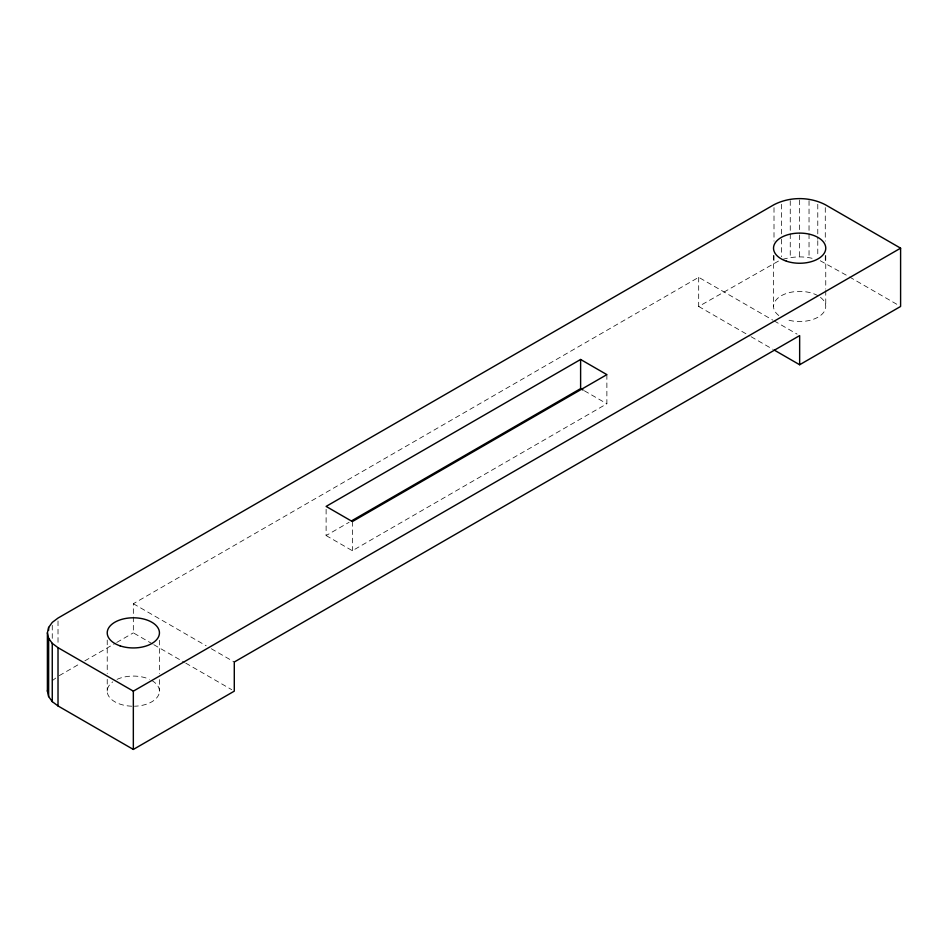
<?xml version="1.0" encoding="UTF-8"?>
<svg xmlns="http://www.w3.org/2000/svg" width="948" height="948" viewBox="0 0 948 948"><rect width="100%" height="100%" fill="white"/><g stroke="black" fill="none" stroke-linecap="round" stroke-linejoin="round"><path stroke-width="0.71" stroke-dasharray="4.74 3.56" d="M52.259 680.688L55.719 678.081M152.51 643.929L133.336 632.861L133.336 603.722L698.688 277.314L772.81 320.116M59.297 675.616L79.727 663.813M84.822 660.875L115.466 643.182M116.746 642.448L133.336 632.861M698.688 277.314L698.688 306.465L779.007 260.759M326.112 509.325L326.112 535.561L349.137 522.265M326.112 535.561L352.36 550.717L606.874 403.777L606.874 374.626M782.764 259.349C792.469 256.564 802.944 256.019 812.78 258.46M820.281 260.759L848.259 276.247M849.538 276.982L898.052 304.983M774.089 320.851L797.09 334.134M698.688 306.465L749.809 335.971M751.089 336.718L772.81 349.255M584.371 390.777L606.874 403.777M133.336 603.722L206.178 645.778M211.286 648.728L234.286 662.012M153.777 644.676L184.457 662.379M185.725 663.114L231.739 689.682M825.755 255.581L825.755 289.093M825.755 290.55L825.755 306.583M825.281 207.612L825.281 241.124M825.281 255.699L825.281 262.975M817.78 204.282L817.78 239.252M817.78 240.709L817.78 255.285M809.035 200.727L809.035 257.56M799.65 200.016L799.65 233.528M799.65 234.986L799.65 256.849M790.253 200.727L790.253 257.56M781.508 204.282L781.508 237.794M781.508 239.252L781.508 256.742M774.006 207.612L774.006 241.124M774.006 255.699L774.006 262.975M773.532 255.344L773.532 306.346M352.36 521.566L352.36 550.717M159.442 640.267L159.442 673.779M159.442 679.609L159.442 691.27M107.231 640.03L107.231 673.554M107.231 679.384L107.231 691.033M58.018 620.976L58.018 644.285M52.259 625.313L52.259 639.888M151.941 680.581A26.106 15.073 0 0 1 157.641 696.662A26.106 15.073 0 0 1 134.498 706.213M131.772 706.201A26.106 15.073 0 0 1 109.541 697.361A26.106 15.073 0 0 1 112.741 681.885M117.054 679.361A26.106 15.073 0 0 1 149.393 679.266M820.482 297.376A26.106 15.073 0 0 1 819.143 316.49A26.106 15.073 0 0 1 786.413 319.464M778.806 315.542A26.106 15.073 0 0 1 782.586 295.053A26.106 15.073 0 0 1 818.254 295.883"/><path stroke-width="1.42" d="M799.65 364.743L799.65 335.604L234.286 662.012L234.286 691.151L133.336 749.441L58.018 705.952L52.259 701.627L48.632 696.567L47.4 691.151L47.4 632.861L48.632 627.446L52.259 622.398L58.018 618.06L774.006 204.697C789.767 196.58 809.521 196.58 825.281 204.697L900.6 248.175L900.6 306.465L799.65 364.743L774.089 349.99M47.4 691.151L48.016 688.438M580.614 359.47L326.112 506.41L352.36 521.566L606.874 374.626L580.614 359.47L580.614 388.621L351.684 520.784M47.4 632.861L48.632 638.288L52.259 643.337L58.018 647.674L133.336 691.151L900.6 248.175M580.614 388.621L583.115 390.055M133.336 691.151L133.336 749.441M58.018 647.674L58.018 705.952M52.259 643.337L52.259 701.627M48.632 627.446L48.632 630.361M48.632 638.288L48.632 696.567M120.1 645.861A26.106 15.073 0 0 0 159.442 632.98A26.106 15.073 0 0 0 120.455 619.755A26.106 15.073 0 0 0 120.1 645.861M786.413 261.174A26.106 15.073 0 0 0 825.755 248.293A26.106 15.073 0 0 0 786.769 235.057A26.106 15.073 0 0 0 786.413 261.174"/></g></svg>
